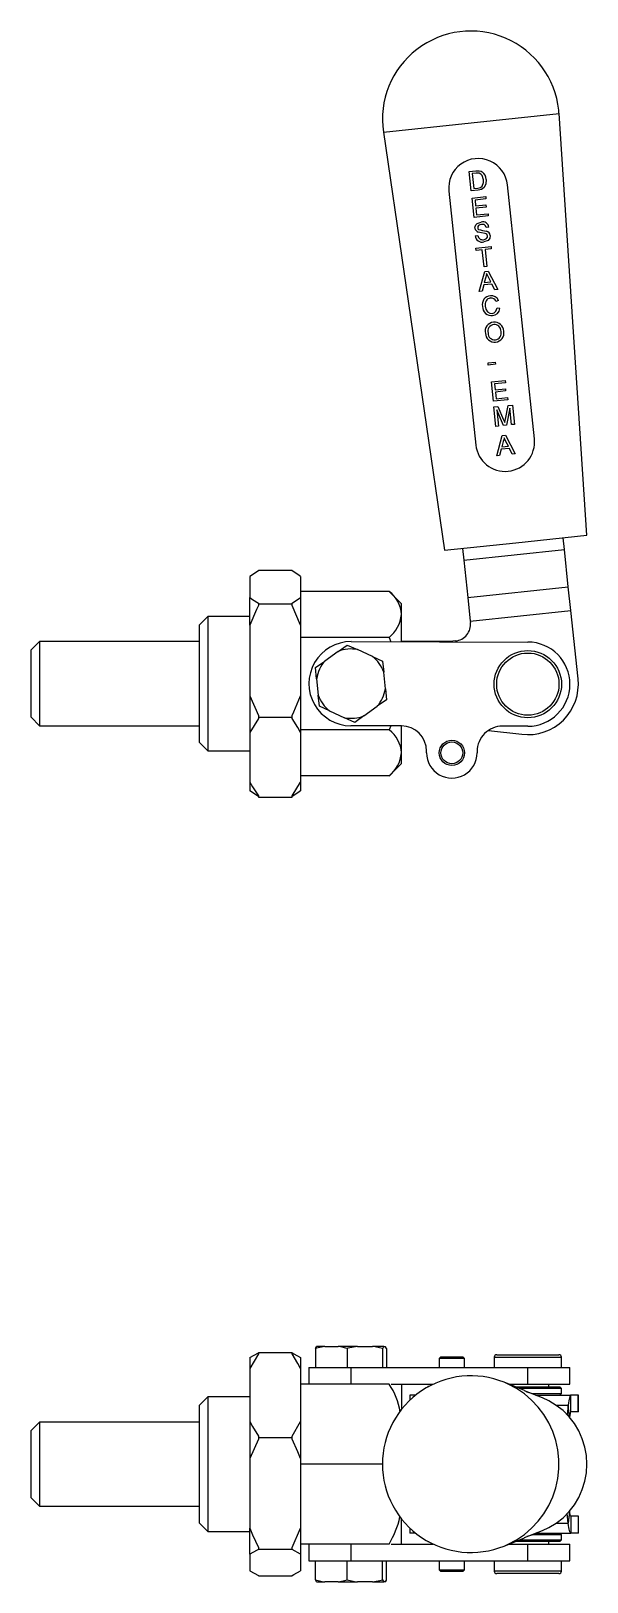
# Model space of a CAD drawing. Extents: x 264 to 533, y -36 to 356.
# Drawn here: x 271.9 to 337.9, y 171.9 to 356.2 of the extents above; entities that cross this region are included whole.
import ezdxf

# ---------------------------------------------------------------- set-up
doc = ezdxf.new("R2010")
doc.units = 0
doc.header["$MEASUREMENT"] = 0
doc.layers.get('0').update_dxf_attribs({"linetype": 'CONTINUOUS'})

msp = doc.modelspace()

# ---------------------------------------------------------------- linework, layer by layer
at = {"color": 7, "linetype": 'CONTINUOUS'}
for p, q in [((313.71, 344.19), (324.15, 345.3)), ((324.15, 345.3), (334.58, 346.4)), ((337.89, 296.29), (334.58, 346.4)), ((313.71, 344.19), (320.99, 294.5)), ((323.91, 339.5), (324.7, 339.58)), ((324.15, 337.2), (323.91, 339.5)), ((324.73, 339.32), (324.26, 339.27)), ((324.26, 339.27), (324.45, 337.5)), ((324.45, 337.5), (324.92, 337.55)), ((331.65, 307.75), (328.45, 337.93)), ((321.49, 337.19), (324.69, 307.01)), ((324.98, 337.29), (324.15, 337.2)), ((324.24, 336.35), (325.87, 336.53)), ((324.49, 334.06), (324.24, 336.35)), ((325.89, 336.26), (324.6, 336.12)), ((324.6, 336.12), (324.67, 335.42)), ((324.67, 335.42), (325.88, 335.54)), ((325.87, 336.53), (325.89, 336.26)), ((325.88, 335.54), (325.91, 335.28)), ((326.17, 334.23), (324.49, 334.06)), ((325.91, 335.28), (324.7, 335.15)), ((324.7, 335.15), (324.78, 334.36)), ((324.78, 334.36), (326.14, 334.5)), ((326.14, 334.5), (326.17, 334.23)), ((324.6, 331.87), (324.93, 331.9)), ((326.25, 332.91), (325.93, 332.87)), ((324.7, 330.39), (326.5, 330.59)), ((324.73, 330.13), (324.7, 330.39)), ((325.46, 330.21), (324.73, 330.13)), ((325.68, 328.17), (325.46, 330.21)), ((326.52, 330.32), (325.79, 330.24)), ((325.79, 330.24), (326, 328.21)), ((326.5, 330.59), (326.52, 330.32)), ((326, 328.21), (325.68, 328.17)), ((325.1, 325.26), (325.77, 327.65)), ((325.87, 326.97), (325.7, 326.31)), ((325.7, 326.31), (326.49, 326.39)), ((325.77, 327.65), (326.14, 327.69)), ((326.14, 327.69), (327.29, 325.49)), ((326.49, 326.39), (326.2, 326.97)), ((325.45, 325.29), (325.1, 325.26)), ((325.63, 326.03), (325.45, 325.29)), ((326.61, 326.13), (325.63, 326.03)), ((326.95, 325.45), (326.61, 326.13)), ((327.29, 325.49), (326.95, 325.45)), ((327.38, 324.17), (327.07, 324.07)), ((327.21, 323.3), (327.54, 323.26)), ((326.14, 316.77), (327, 316.86)), ((326.17, 316.51), (326.14, 316.77)), ((327.03, 316.6), (326.17, 316.51)), ((327, 316.86), (327.03, 316.6)), ((326.56, 314.51), (328.18, 314.68)), ((326.81, 312.21), (326.56, 314.51)), ((328.21, 314.41), (326.91, 314.27)), ((326.91, 314.27), (326.99, 313.57)), ((326.99, 313.57), (328.2, 313.7)), ((328.23, 313.43), (327.02, 313.3)), ((328.18, 314.68), (328.21, 314.41)), ((328.2, 313.7), (328.23, 313.43)), ((328.49, 312.39), (326.81, 312.21)), ((326.82, 311.53), (327.31, 311.58)), ((327.06, 309.23), (326.82, 311.53)), ((327.02, 313.3), (327.1, 312.51)), ((327.1, 312.51), (328.46, 312.65)), ((327.31, 311.58), (327.99, 310.02)), ((328.2, 310.07), (328.55, 311.71)), ((328.46, 312.65), (328.49, 312.39)), ((328.55, 311.71), (329.03, 311.76)), ((329.03, 311.76), (329.27, 309.46)), ((327.18, 311.21), (327.39, 309.26)), ((328, 309.33), (327.18, 311.21)), ((328.74, 311.38), (328.33, 309.37)), ((328.95, 309.43), (328.74, 311.38)), ((327.39, 309.26), (327.06, 309.23)), ((327.17, 305.73), (327.84, 308.13)), ((327.84, 308.13), (328.21, 308.17)), ((328.33, 309.37), (328, 309.33)), ((328.21, 308.17), (329.37, 305.96)), ((329.27, 309.46), (328.95, 309.43)), ((327.71, 306.5), (327.52, 305.77)), ((328.69, 306.61), (327.71, 306.5)), ((327.94, 307.44), (327.77, 306.78)), ((327.77, 306.78), (328.56, 306.86)), ((328.56, 306.86), (328.27, 307.44)), ((329.02, 305.93), (328.69, 306.61)), ((327.52, 305.77), (327.17, 305.73)), ((329.37, 305.96), (329.02, 305.93)), ((320.99, 294.5), (329.44, 295.39)), ((329.44, 295.39), (337.89, 296.29)), ((335.21, 294.58), (335.06, 295.99)), ((323.13, 294.72), (323.27, 293.32)), ((323.27, 293.32), (335.21, 294.58)), ((323.27, 293.32), (323.74, 288.9)), ((335.68, 290.17), (335.21, 294.58)), ((298.87, 292.07), (297.87, 291.38)), ((297.87, 291.38), (297.87, 288.89)), ((298.87, 292.13), (298.87, 292.07)), ((298.87, 292.13), (302.87, 292.13)), ((302.87, 292.07), (302.87, 292.13)), ((303.87, 291.38), (303.87, 288.89)), ((314.4, 289.61), (303.87, 289.61)), ((315.87, 288.15), (314.4, 289.61)), ((323.74, 288.9), (335.68, 290.17)), ((335.97, 287.35), (335.68, 290.17)), ((297.87, 285.59), (297.87, 288.89)), ((298.87, 288.2), (298.87, 288.14)), ((298.87, 288.14), (298.87, 287.93)), ((298.87, 288.14), (302.87, 288.14)), ((302.87, 288.2), (303.87, 288.89)), ((302.87, 288.14), (302.87, 288.2)), ((302.87, 287.93), (302.87, 288.14)), ((303.87, 285.59), (302.87, 287.93)), ((303.87, 288.89), (303.87, 285.59)), ((315.87, 286.87), (315.87, 288.15)), ((323.74, 288.9), (324.04, 286.09)), ((292.87, 286.65), (291.87, 285.65)), ((297.87, 286.65), (292.87, 286.65)), ((292.87, 286.65), (292.87, 278.65)), ((315.87, 283.63), (315.87, 286.87)), ((324.04, 286.09), (335.97, 287.35)), ((324.04, 286.09), (324.06, 285.92)), ((336.84, 279.23), (335.97, 287.35)), ((291.87, 278.65), (291.87, 285.65)), ((297.87, 285.59), (297.87, 277.2)), ((303.87, 285.59), (303.87, 277.2)), ((314.4, 284.13), (303.87, 284.13)), ((314.4, 284.13), (314.61, 283.63)), ((272.87, 283.65), (271.87, 282.65)), ((271.87, 278.65), (271.87, 282.65)), ((291.87, 283.65), (272.87, 283.65)), ((272.87, 283.65), (272.87, 278.65)), ((308.35, 282.47), (306.75, 281.33)), ((308.35, 282.47), (309.43, 283.24)), ((309.43, 283.24), (310.63, 282.69)), ((309.88, 283.65), (330.88, 283.59)), ((312.42, 281.88), (310.63, 282.69)), ((321.61, 283.65), (315.87, 283.65)), ((322.28, 283.72), (321.34, 283.62)), ((305.67, 280.56), (306.75, 281.33)), ((305.79, 279.24), (305.67, 280.56)), ((312.42, 281.88), (313.63, 281.33)), ((313.63, 281.33), (313.76, 280.01)), ((271.87, 274.65), (271.87, 278.65)), ((272.87, 278.65), (272.87, 273.65)), ((291.87, 271.65), (291.87, 278.65)), ((292.87, 278.65), (292.87, 270.65)), ((305.79, 279.24), (305.98, 277.28)), ((313.95, 278.05), (313.76, 280.01)), ((297.87, 277.2), (298.87, 274.86)), ((297.87, 277.2), (297.87, 272.85)), ((303.87, 277.2), (303.87, 272.85)), ((306.11, 275.96), (305.98, 277.28)), ((314.07, 276.73), (312.99, 275.96)), ((313.95, 278.05), (314.07, 276.73)), ((271.87, 274.65), (272.87, 273.65)), ((298.87, 274.86), (298.87, 274.65)), ((298.87, 274.65), (298.87, 274.5)), ((298.87, 274.65), (302.87, 274.65)), ((302.87, 274.65), (302.87, 274.86)), ((302.87, 274.5), (302.87, 274.65)), ((307.32, 275.41), (306.11, 275.96)), ((307.32, 275.41), (309.11, 274.6)), ((311.39, 274.82), (310.31, 274.05)), ((311.39, 274.82), (312.99, 275.96)), ((272.87, 273.65), (291.87, 273.65)), ((298.87, 274.5), (297.87, 272.85)), ((297.87, 272.85), (297.87, 266.95)), ((314.4, 273.16), (303.87, 273.16)), ((303.87, 272.85), (303.87, 266.95)), ((310.31, 274.05), (309.11, 274.6)), ((315.86, 273.63), (309.86, 273.65)), ((314.61, 273.63), (314.4, 273.16)), ((315.87, 270.42), (315.87, 273.63)), ((326.19, 273.1), (330.17, 272.64)), ((330.86, 273.59), (327.86, 273.6)), ((291.87, 271.65), (292.87, 270.65)), ((292.87, 270.65), (297.87, 270.65)), ((314.4, 267.68), (315.87, 269.15)), ((315.87, 269.15), (315.87, 270.42)), ((318.85, 270.42), (318.85, 270.62)), ((324.85, 270.61), (324.85, 270.41)), ((314.4, 267.68), (303.87, 267.68)), ((297.87, 266.95), (297.87, 265.91)), ((298.87, 265.22), (297.87, 265.91)), ((302.87, 265.3), (303.87, 266.95)), ((303.87, 266.95), (303.87, 265.91)), ((298.87, 265.3), (298.87, 265.16)), ((298.87, 265.16), (302.87, 265.16)), ((302.87, 265.16), (302.87, 265.3)), ((297.87, 198.56), (298.87, 199.11)), ((298.87, 199.15), (298.87, 199)), ((298.87, 199.15), (302.87, 199.15)), ((302.87, 199), (302.87, 199.15)), ((305.67, 199.64), (305.67, 197.39)), ((306.75, 199.89), (305.79, 199.89)), ((306.75, 199.89), (308.35, 199.89)), ((310.63, 199.89), (308.35, 199.89)), ((309.43, 199.64), (309.43, 197.39)), ((310.63, 199.89), (312.42, 199.89)), ((313.76, 199.89), (312.42, 199.89)), ((313.63, 199.64), (313.63, 197.39)), ((313.76, 199.89), (313.95, 199.89)), ((314.07, 199.64), (314.07, 197.39)), ((298.87, 199), (297.87, 197.25)), ((297.87, 198.56), (297.87, 197.25)), ((297.87, 197.25), (297.87, 190.97)), ((303.87, 198.56), (303.87, 197.25)), ((303.87, 197.25), (303.87, 190.97)), ((304.87, 197.39), (304.87, 195.39)), ((304.87, 197.39), (309.88, 197.39)), ((309.88, 195.39), (309.88, 197.39)), ((309.88, 197.39), (330.88, 197.39)), ((320.55, 198.64), (320.35, 198.44)), ((320.35, 198.44), (320.35, 197.39)), ((322.1, 198.44), (320.35, 198.44)), ((320.55, 198.64), (322.07, 198.64)), ((322.07, 198.64), (323.15, 198.64)), ((323.35, 198.44), (322.1, 198.44)), ((323.35, 198.44), (323.15, 198.64)), ((323.35, 197.39), (323.35, 198.44)), ((326.87, 198.59), (326.87, 197.39)), ((326.87, 198.59), (334.87, 198.59)), ((327.17, 198.89), (334.57, 198.89)), ((330.88, 195.39), (330.88, 197.39)), ((330.88, 197.39), (335.87, 197.39)), ((334.87, 197.39), (334.87, 198.59)), ((335.87, 195.39), (335.87, 197.39)), ((314.4, 195.39), (303.87, 195.39)), ((314.64, 195.39), (319.63, 195.39)), ((315.87, 195.39), (315.87, 192.4)), ((330.47, 194.63), (328.05, 195.62)), ((328.62, 195.39), (330.88, 195.39)), ((330.88, 195.39), (335.87, 195.39)), ((333.37, 195.09), (333.37, 195.39)), ((292.87, 193.89), (291.87, 192.89)), ((297.87, 193.89), (292.87, 193.89)), ((292.87, 193.89), (292.87, 177.89)), ((316.87, 194.09), (316.87, 193.5)), ((317.54, 194.09), (316.87, 194.09)), ((319.05, 195.14), (318.95, 195.03)), ((319.05, 195.14), (319.13, 195.14)), ((329.36, 195.09), (332.09, 195.09)), ((332.15, 194.89), (329.85, 194.89)), ((331.33, 194.29), (332.15, 194.29)), ((332.6, 193.77), (331.6, 194.18)), ((331.65, 194.16), (331.63, 194.16)), ((331.82, 194.09), (335.97, 194.09)), ((332.09, 195.09), (334.67, 195.09)), ((334.87, 194.89), (332.15, 194.89)), ((332.15, 194.29), (334.87, 194.29)), ((334.87, 194.89), (334.67, 195.09)), ((334.67, 194.09), (334.87, 194.29)), ((334.87, 194.29), (334.87, 194.89)), ((335.97, 192.09), (335.97, 194.09)), ((336.84, 194.09), (335.97, 194.09)), ((336.84, 192.09), (336.84, 194.09)), ((336.87, 194.09), (336.84, 194.09)), ((336.87, 192.09), (336.87, 194.09)), ((291.87, 178.89), (291.87, 192.89)), ((334.19, 192.92), (335.68, 192.92)), ((335.68, 192.92), (335.55, 191.76)), ((335.83, 191.5), (335.68, 192.92)), ((336.84, 192.09), (335.97, 192.09)), ((336.87, 192.09), (336.84, 192.09)), ((272.87, 190.89), (271.87, 189.89)), ((271.87, 181.89), (271.87, 189.89)), ((291.87, 190.89), (272.87, 190.89)), ((272.87, 190.89), (272.87, 180.89)), ((297.87, 190.97), (297.87, 186.55)), ((302.87, 189.21), (303.87, 190.97)), ((303.87, 190.97), (303.87, 186.55)), ((335.83, 191.5), (335.82, 191.46)), ((298.87, 188.85), (297.87, 186.55)), ((298.87, 189.21), (298.87, 189.06)), ((298.87, 189.06), (298.87, 188.85)), ((298.87, 189.06), (302.87, 189.06)), ((302.87, 189.06), (302.87, 189.21)), ((302.87, 188.85), (302.87, 189.06)), ((297.87, 186.55), (297.87, 178.3)), ((303.87, 186.55), (303.87, 178.3)), ((313.6, 185.89), (303.87, 185.89)), ((271.87, 181.89), (272.87, 180.89)), ((272.87, 180.89), (291.87, 180.89)), ((291.87, 178.89), (292.87, 177.89)), ((315.87, 176.39), (315.87, 179.37)), ((334.19, 178.86), (335.68, 178.86)), ((335.68, 178.86), (335.55, 180.02)), ((335.83, 180.27), (335.68, 178.86)), ((335.83, 180.27), (335.82, 180.31)), ((335.97, 179.69), (335.97, 177.69)), ((336.84, 179.69), (335.97, 179.69)), ((336.84, 179.69), (336.84, 177.69)), ((336.87, 179.69), (336.84, 179.69)), ((336.87, 177.69), (336.87, 179.69)), ((292.87, 177.89), (297.87, 177.89)), ((297.87, 175.19), (297.87, 178.3)), ((302.87, 176), (303.87, 178.3)), ((303.87, 178.3), (303.87, 175.19)), ((316.87, 178.28), (316.87, 177.69)), ((317.54, 177.69), (316.87, 177.69)), ((328.05, 176.16), (330.47, 177.14)), ((334.87, 177.49), (331.33, 177.49)), ((331.59, 177.59), (332.6, 178)), ((331.82, 177.69), (335.97, 177.69)), ((334.87, 177.49), (334.67, 177.69)), ((334.87, 176.89), (334.87, 177.49)), ((336.84, 177.69), (335.97, 177.69)), ((336.87, 177.69), (336.84, 177.69)), ((297.87, 175.19), (297.87, 173.22)), ((298.87, 176), (298.87, 175.79)), ((298.87, 175.79), (302.87, 175.79)), ((298.87, 175.79), (298.87, 175.74)), ((302.87, 175.79), (302.87, 176)), ((302.87, 175.74), (302.87, 175.79)), ((303.87, 175.19), (302.87, 175.74)), ((314.4, 176.39), (303.87, 176.39)), ((303.87, 175.19), (303.87, 173.22)), ((304.87, 176.39), (304.87, 174.39)), ((309.88, 174.39), (309.88, 176.39)), ((314.64, 176.39), (319.63, 176.39)), ((318.95, 176.74), (319.05, 176.64)), ((319.13, 176.64), (319.05, 176.64)), ((328.62, 176.39), (330.88, 176.39)), ((334.67, 176.69), (329.36, 176.69)), ((329.85, 176.89), (334.87, 176.89)), ((330.88, 174.39), (330.88, 176.39)), ((330.88, 176.39), (335.87, 176.39)), ((333.37, 176.39), (333.37, 176.69)), ((334.67, 176.69), (334.87, 176.89)), ((335.87, 174.39), (335.87, 176.39)), ((304.87, 174.39), (309.88, 174.39)), ((305.67, 172.14), (305.67, 174.39)), ((309.43, 172.14), (309.43, 174.39)), ((309.88, 174.39), (330.88, 174.39)), ((313.63, 172.14), (313.63, 174.39)), ((314.07, 172.14), (314.07, 174.39)), ((320.35, 174.39), (320.35, 173.34)), ((320.35, 173.34), (320.55, 173.14)), ((320.35, 173.34), (322.1, 173.34)), ((322.1, 173.34), (323.35, 173.34)), ((323.15, 173.14), (323.35, 173.34)), ((323.35, 173.34), (323.35, 174.39)), ((326.87, 174.39), (326.87, 173.19)), ((330.88, 174.39), (335.87, 174.39)), ((334.87, 173.19), (334.87, 174.39)), ((297.87, 173.22), (298.87, 172.67)), ((298.87, 172.67), (298.87, 172.62)), ((298.87, 172.62), (302.87, 172.62)), ((302.87, 172.62), (302.87, 172.67)), ((305.79, 171.89), (306.75, 171.89)), ((308.35, 171.89), (306.75, 171.89)), ((308.35, 171.89), (310.63, 171.89)), ((312.42, 171.89), (310.63, 171.89)), ((312.42, 171.89), (313.76, 171.89)), ((313.95, 171.89), (313.76, 171.89)), ((322.07, 173.14), (320.55, 173.14)), ((323.15, 173.14), (322.07, 173.14)), ((330.35, 173.19), (326.87, 173.19)), ((330.39, 172.89), (327.17, 172.89)), ((334.87, 173.19), (330.35, 173.19)), ((334.57, 172.89), (330.39, 172.89))]:
    msp.add_line(p, q, dxfattribs=at)
at = {"color": 7, "linetype": 'CONTINUOUS', "flags": 128}
for points in [[(324.7, 339.58), (324.93, 339.6), (325.11, 339.59)], [(325.11, 339.31), (324.9, 339.33), (324.73, 339.32)], [(325.11, 339.59), (325.31, 339.54), (325.46, 339.47)], [(325.59, 338.54), (325.44, 339.05), (325.3, 339.21), (325.11, 339.31)], [(324.92, 337.55), (325.24, 337.62), (325.45, 337.77)], [(325.92, 338.56), (325.9, 338.06), (325.69, 337.6), (325.37, 337.38), (324.98, 337.29)], [(325.45, 337.77), (325.6, 338.19), (325.59, 338.54)], [(324.59, 332.78), (324.61, 332.99), (324.7, 333.19), (324.85, 333.33), (325.33, 333.49)], [(325.37, 333.23), (325.18, 333.19), (325.02, 333.1), (324.93, 332.98), (324.92, 332.84)], [(324.92, 332.84), (324.95, 332.72), (325.02, 332.64)], [(325.81, 332.15), (325.35, 332.23), (324.99, 332.32)], [(325.93, 332.87), (325.85, 333.07), (325.69, 333.2), (325.37, 333.23)], [(325.61, 331.41), (325.81, 331.46), (325.98, 331.57), (326.07, 331.71), (326.09, 331.87)], [(326.41, 331.92), (326.36, 331.59), (326.15, 331.33), (325.65, 331.15)], [(325.98, 327.41), (325.93, 327.16), (325.87, 326.97)], [(326.2, 326.97), (326.08, 327.21), (325.98, 327.41)], [(325.82, 323.51), (325.9, 323.15), (326.08, 322.83), (326.34, 322.68), (326.63, 322.65)], [(326.63, 322.65), (326.88, 322.73), (327.08, 322.91), (327.21, 323.3)], [(327.99, 310.02), (328.07, 309.84), (328.13, 309.7)], [(328.13, 309.7), (328.17, 309.91), (328.2, 310.07)], [(328.05, 307.88), (328.01, 307.63), (327.94, 307.44)], [(328.27, 307.44), (328.15, 307.69), (328.05, 307.88)], [(303.87, 291.38), (303.57, 291.62), (302.87, 292.07)], [(297.87, 288.89), (298.17, 288.65), (298.87, 288.2)], [(298.87, 287.93), (298.65, 287.48), (297.87, 285.59)], [(302.87, 274.86), (303.09, 275.3), (303.87, 277.2)], [(303.87, 272.85), (303.57, 273.42), (302.87, 274.5)], [(297.87, 266.95), (298.17, 266.39), (298.87, 265.3)], [(303.87, 265.91), (303.57, 265.68), (302.87, 265.22)], [(302.87, 199.11), (303.09, 199), (303.87, 198.56)], [(306.75, 199.89), (305.97, 199.72), (305.67, 199.64)], [(305.67, 199.64), (305.76, 199.83), (305.79, 199.89)], [(309.43, 199.64), (308.66, 199.83), (308.35, 199.89)], [(310.63, 199.89), (309.5, 199.66), (309.43, 199.64)], [(313.63, 199.64), (312.53, 199.87), (312.42, 199.89)], [(313.76, 199.89), (313.67, 199.72), (313.63, 199.64)], [(314.07, 199.64), (313.98, 199.83), (313.95, 199.89)], [(303.87, 197.25), (303.57, 197.84), (302.87, 199)], [(328.05, 176.16), (328.53, 176.37), (329.53, 176.9), (330.46, 177.54), (331.32, 178.27), (332.1, 179.1), (332.78, 180), (333.36, 180.97), (333.84, 182), (334.2, 183.08), (334.44, 184.19), (334.56, 185.32), (334.56, 186.46), (334.44, 187.58), (334.2, 188.69), (333.84, 189.77), (333.36, 190.8), (332.78, 191.78), (332.1, 192.68), (331.32, 193.5), (330.46, 194.24), (329.53, 194.88), (328.53, 195.41), (328.05, 195.62)], [(330.45, 194.64), (331.25, 194.32), (331.65, 194.16)], [(331.59, 194.18), (331.19, 194.33), (330.75, 194.44)], [(332.6, 178), (333.37, 178.36), (334.24, 178.89), (335.05, 179.53), (335.77, 180.25), (336.4, 181.06), (336.92, 181.94), (337.34, 182.87), (337.65, 183.85), (337.83, 184.86), (337.89, 185.89), (337.83, 186.91), (337.65, 187.92), (337.34, 188.9), (336.92, 189.84), (336.4, 190.72), (335.77, 191.52), (335.05, 192.25), (334.24, 192.88), (333.37, 193.41), (332.6, 193.77)], [(335.97, 194.09), (335.93, 194.07), (335.89, 194.01), (335.85, 193.92), (335.81, 193.78), (335.78, 193.62), (335.74, 193.41), (335.71, 193.18), (335.68, 192.92)], [(335.97, 192.09), (335.95, 192.08), (335.93, 192.05), (335.91, 192), (335.89, 191.94), (335.88, 191.85), (335.86, 191.75), (335.84, 191.63), (335.83, 191.5)], [(297.87, 190.97), (298.17, 190.37), (298.87, 189.21)], [(303.87, 186.55), (303.57, 187.34), (302.87, 188.85)], [(335.97, 177.69), (335.93, 177.71), (335.89, 177.76), (335.85, 177.86), (335.81, 177.99), (335.78, 178.16), (335.74, 178.36), (335.71, 178.6), (335.68, 178.86)], [(335.97, 179.69), (335.95, 179.7), (335.93, 179.73), (335.91, 179.77), (335.89, 179.84), (335.88, 179.92), (335.86, 180.02), (335.84, 180.14), (335.83, 180.27)], [(297.87, 178.3), (298.17, 177.51), (298.87, 176)], [(331.65, 177.62), (331.25, 177.46), (330.45, 177.13)], [(330.78, 177.33), (331.37, 177.51), (331.66, 177.62), (331.65, 177.62)], [(298.87, 175.74), (298.65, 175.64), (297.87, 175.19)], [(302.87, 172.67), (303.09, 172.77), (303.87, 173.22)], [(305.67, 172.14), (306.43, 171.94), (306.75, 171.89)], [(305.79, 171.89), (305.68, 172.12), (305.67, 172.14)], [(308.35, 171.89), (309.13, 172.05), (309.43, 172.14)], [(309.43, 172.14), (310.28, 171.94), (310.63, 171.89)], [(312.42, 171.89), (313.3, 172.05), (313.63, 172.14)], [(313.63, 172.14), (313.75, 171.9), (313.76, 171.89)], [(313.95, 171.89), (314.07, 172.12), (314.07, 172.14)]]:
    msp.add_lwpolyline(points, dxfattribs=at)
at = {"color": 7, "linetype": 'CONTINUOUS'}
for centre, radius in [((330.87, 278.59), 4), ((330.87, 278.59), 3.7), ((321.85, 270.42), 1.5), ((321.85, 270.42), 1.3)]:
    msp.add_circle(centre, radius, dxfattribs=at)
for centre, radius, start, end in [((324.1, 345.71), 10.5, 6.0549, 188.3277), ((324.1, 345.71), 10.5, 3.782, 6.0549), ((324.97, 337.56), 3.5, 6.0549, 186.0549), ((324.69, 338.51), 1.23, 2.6889, 51.3188), ((325.13, 332.84), 0.54, 186.3395, 254.4394), ((325.44, 331.96), 0.84, 186.043, 284.8731), ((325.5, 331.98), 0.578, 187.3723, 280.9687), ((327.71, 342.32), 10.05, 254.4703, 259.9484), ((325.53, 332.79), 0.733, 9.2714, 105.8517), ((325.76, 331.82), 0.334, 7.7759, 80.9031), ((325.83, 331.85), 0.589, 5.9675, 77.4597), ((326.51, 323.71), 1.05, 94.567, 192.8373), ((326.56, 323.72), 0.772, 98.8458, 195.7003), ((326.56, 323.89), 0.873, 19.3146, 98.751), ((326.52, 323.92), 0.567, 15.3252, 98.2057), ((326.56, 323.45), 1.07, 178.7437, 276.7699), ((326.62, 323.31), 0.924, 274.0366, 356.468), ((326.89, 320.52), 1.09, 94.9621, 192.9902), ((326.93, 320.54), 0.806, 97.4252, 196.5346), ((326.92, 320.52), 1.09, 1.0263, 96.3705), ((326.89, 320.55), 0.796, 357.0389, 94.7216), ((326.92, 320.33), 1.09, 182.742, 276.3987), ((326.94, 320.29), 0.786, 178.8255, 275.3069), ((326.9, 320.31), 0.808, 278.0507, 13.8982), ((326.95, 320.32), 1.08, 274.7419, 11.6514), ((328.17, 307.38), 3.5, 186.0549, 6.0549), ((312.09, 286.61), 3.79, 3.9739, 52.3996), ((311.78, 287.3), 4.11, 309.5827, 354.0437), ((322.07, 285.71), 2, 276.0549, 6.0549), ((309.87, 278.65), 5, 89.8611, 269.8611), ((309.87, 278.65), 4.12, 79.297, 111.7075), ((330.87, 278.59), 5, 269.8611, 89.8611), ((309.87, 278.65), 4.12, 139.297, 171.7075), ((309.87, 278.65), 4.12, 19.297, 51.7075), ((330.87, 278.59), 6, 263.2969, 6.0549), ((309.87, 278.65), 4.12, 199.297, 231.7075), ((309.87, 278.65), 4.12, 319.297, 351.7075), ((309.87, 278.65), 4.12, 259.297, 291.7075), ((312.09, 270.16), 3.79, 3.9739, 52.3996), ((315.85, 270.63), 3, 359.8611, 89.8611), ((327.85, 270.6), 3, 89.8611, 179.8611), ((311.78, 270.84), 4.11, 309.5827, 354.0437), ((321.85, 270.42), 3, 179.8611, 359.8611), ((327.17, 198.59), 0.3, 90, 180), ((334.57, 198.59), 0.3, 0, 90), ((324.1, 185.89), 10.5, 67.9155, 180), ((308.23, 191.03), 7.55, 8.1431, 35.2187), ((324.1, 185.89), 10.5, 180, 292.0845), ((305.02, 182.01), 10.93, 329.061, 347.3241), ((327.17, 173.19), 0.3, 180, 270), ((334.57, 173.19), 0.3, 270, 0)]:
    msp.add_arc(centre, radius, start, end, dxfattribs=at)

doc.saveas('drawing.dxf')
